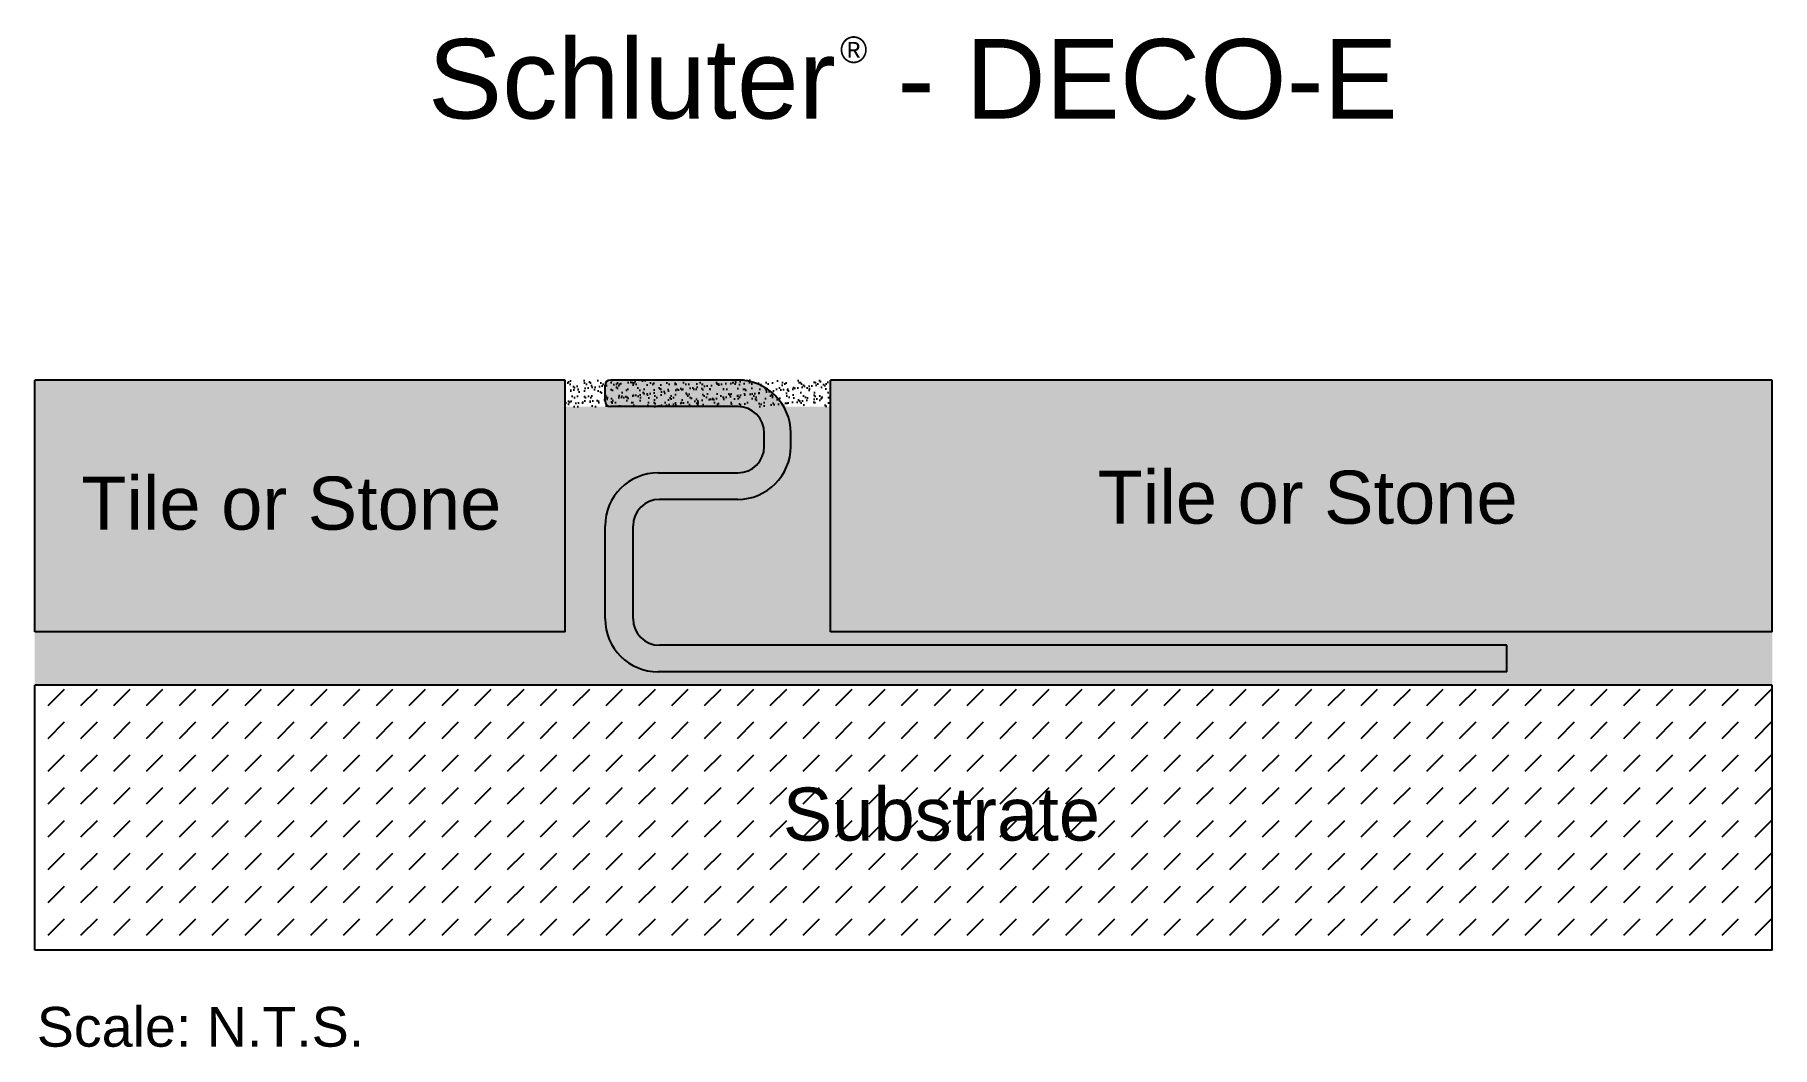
# Model space of a CAD drawing. Extents: x 83.6 to 149.1, y 245.7 to 283.9.
import ezdxf

# ---------------------------------------------------------------- set-up
doc = ezdxf.new("R2010")
doc.units = 0
doc.header["$MEASUREMENT"] = 0
for name, color, linetype in [('HATCH', 7, 'CONTINUOUS'), ('INSTALLED', 7, 'CONTINUOUS'), ('SCHLÜTER-DECO-E', 7, 'CONTINUOUS'), ('TEXT', 7, 'CONTINUOUS')]:
    doc.layers.add(name, color=color, linetype=linetype)
doc.styles.add('STYLE1', font='ARIAL.TTF')

msp = doc.modelspace()

# ---------------------------------------------------------------- hatches: boundary and pattern name
at = {"layer": 'HATCH', "linetype": 'Continuous'}
h = msp.add_hatch(color=9, dxfattribs=at)
h.paths.add_polyline_path([(103.643, 261.397), (103.643, 270.897), (83.643, 270.897), (83.643, 261.397)])
h.paths.add_polyline_path([(113.643, 261.397), (149.143, 261.397), (149.143, 270.897), (113.643, 270.897)])
h = msp.add_hatch(dxfattribs=at)
h.set_pattern_fill('AR-SAND', scale=0.2, style=0)
h.paths.add_polyline_path([(113.643, 270.897), (103.643, 270.897), (103.643, 269.897), (113.643, 269.897)])
h = msp.add_hatch(color=7, dxfattribs=at)
h.paths.add_polyline_path([(139.143, 260.897), (107.197, 260.897, -0.414214), (106.197, 261.897), (106.197, 265.397, -0.414214), (107.197, 266.397), (110.143, 266.397, 0.414214), (112.143, 268.397), (112.143, 268.897, 0.131652), (111.875, 269.897), (110.143, 269.897, -0.414214), (111.143, 268.897), (111.143, 268.397, -0.414214), (110.143, 267.397), (107.143, 267.397, 0.414214), (105.143, 265.397), (105.143, 261.897, 0.414214), (107.143, 259.897), (139.143, 259.897)])
h.paths.add_polyline_path([(110.143, 270.897), (105.343, 270.897, 0.414214), (105.143, 270.697), (105.143, 270.097, 0.414214), (105.343, 269.897), (111.875, 269.897, 0.267949)])
h = msp.add_hatch(dxfattribs=at)
h.set_pattern_fill('AR-SAND', scale=0.6, style=0)
h.paths.add_polyline_path([(105.143, 261.897), (105.143, 265.397, -0.414214), (107.143, 267.397), (110.143, 267.397, 0.414214), (111.143, 268.397), (111.143, 268.897, 0.414214), (110.143, 269.897), (103.643, 269.897), (103.643, 261.397), (83.643, 261.397), (83.643, 259.397), (149.143, 259.397), (149.143, 261.397), (113.643, 261.397), (113.643, 269.897), (111.875, 269.897, -0.131652), (112.143, 268.897), (112.143, 268.397, -0.414214), (110.143, 266.397), (107.197, 266.397, 0.414214), (106.197, 265.397), (106.197, 261.897, 0.414214), (107.197, 260.897), (139.143, 260.897), (139.143, 259.897), (107.143, 259.897, -0.414214)])
h = msp.add_hatch(dxfattribs=at)
h.set_pattern_fill('DASH', scale=7, angle=45, style=0)
h.paths.add_polyline_path([(149.143, 259.397), (83.643, 259.397), (83.643, 249.397), (149.143, 249.397)])
h.paths.add_polyline_path([(111.452, 252.981), (124.204, 252.981), (124.204, 256.084), (111.452, 256.084)], flags=24)

# ---------------------------------------------------------------- linework, layer by layer
at = {"layer": 'INSTALLED', "color": 1, "linetype": 'Continuous'}
for p, q in [((83.643, 261.397), (83.643, 270.897)), ((103.643, 270.897), (83.643, 270.897)), ((103.643, 261.397), (103.643, 270.897)), ((149.143, 270.897), (113.643, 270.897)), ((113.643, 261.397), (113.643, 270.897)), ((149.143, 261.397), (149.143, 270.897)), ((103.643, 261.397), (83.643, 261.397)), ((149.143, 261.397), (113.643, 261.397)), ((83.643, 249.397), (83.643, 259.397)), ((149.143, 259.397), (83.643, 259.397)), ((149.143, 249.397), (149.143, 259.397)), ((149.143, 249.397), (83.643, 249.397))]:
    msp.add_line(p, q, dxfattribs=at)
at = {"layer": 'SCHLÜTER-DECO-E', "color": 7, "linetype": 'Continuous'}
for p, q in [((105.143, 270.097), (105.143, 270.697)), ((110.143, 270.897), (105.343, 270.897)), ((110.143, 269.897), (105.343, 269.897)), ((111.143, 268.397), (111.143, 268.897)), ((112.143, 268.397), (112.143, 268.897)), ((107.143, 267.397), (110.143, 267.397)), ((110.143, 266.397), (107.197, 266.397)), ((105.143, 261.897), (105.143, 265.397)), ((106.197, 261.897), (106.197, 265.397)), ((139.143, 260.897), (107.197, 260.897)), ((139.143, 259.897), (139.143, 260.897)), ((139.143, 259.897), (107.143, 259.897))]:
    msp.add_line(p, q, dxfattribs=at)
for centre, radius, start, end in [((105.343, 270.697), 0.2, 90, 180), ((110.143, 268.897), 2, 0, 90), ((105.343, 270.097), 0.2, 180, 270), ((110.143, 268.897), 1, 360, 90), ((110.143, 268.397), 2, 270, 0), ((110.143, 268.397), 1, 270, 0), ((107.143, 265.397), 2, 90, 180), ((107.197, 265.397), 1, 90, 180), ((107.143, 261.897), 2, 180, 270), ((107.197, 261.897), 1, 180, 270)]:
    msp.add_arc(centre, radius, start, end, dxfattribs=at)

# ---------------------------------------------------------------- texts
at = {"layer": 'SCHLÜTER-DECO-E', "color": 7, "linetype": 'Continuous', "insert": (83.721, 247.261), "char_height": 1.5, "width": 30.52241, "attachment_point": 1, "style": 'STYLE1'}
msp.add_mtext('Scale: N.T.S.', dxfattribs=at)
at = {"layer": 'TEXT', "color": 7, "linetype": 'Continuous', "style": 'STYLE1'}
for s, height, p in [('Schluter  - DECO-E', 3, (98.467, 280.756)), ('®', 1, (114.001, 282.85)), ('Tile or Stone', 2, (85.393, 265.255)), ('Tile or Stone', 2, (123.71, 265.481)), ('Substrate', 2, (111.844, 253.532))]:
    msp.add_text(s, height=height, dxfattribs=at).set_placement(p)

doc.saveas('drawing.dxf')
